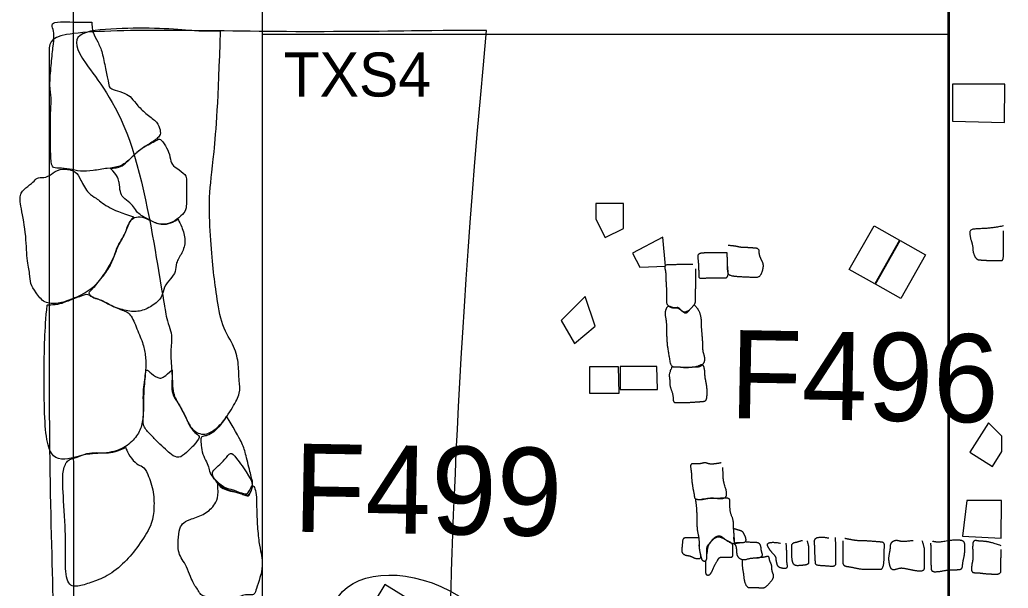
# Model space of a CAD drawing. Extents: x -238.8 to -151.2, y 363.7 to 449.3.
# Drawn here: x -207.07 to -195.86, y 388.41 to 394.86 of the extents above; entities that cross this region are included whole.
import ezdxf

# ---------------------------------------------------------------- set-up
doc = ezdxf.new("R2010")
doc.units = 0
for name, color, linetype in [('Brick', 7, 'Continuous'), ('Building  Outline', 7, 'Continuous'), ('Feature Numbers', 7, 'Continuous'), ('Quad Labels', 7, 'Continuous'), ('Quadrat', 7, 'Continuous'), ('Stone', 7, 'Continuous'), ('Trench', 7, 'Continuous')]:
    doc.layers.add(name, color=color, linetype=linetype)

msp = doc.modelspace()

# ---------------------------------------------------------------- linework, layer by layer
at = {"layer": 'Brick'}
for points in [[(-195.895, 394.133), (-196.488, 394.133), (-196.488, 393.712), (-195.898, 393.7)], [(-200.221, 392.778), (-200.532, 392.778), (-200.532, 392.6), (-200.428, 392.392), (-200.22, 392.496)], [(-197.378, 392.526), (-197.089, 392.362), (-197.37, 391.867), (-197.658, 392.03)], [(-199.775, 392.398), (-200.119, 392.217), (-200.035, 392.055), (-199.744, 392.067)], [(-197.082, 392.361), (-196.794, 392.198), (-197.074, 391.702), (-197.362, 391.865)], [(-200.653, 391.722), (-200.926, 391.451), (-200.776, 391.189), (-200.54, 391.388)], [(-200.275, 390.927), (-200.606, 390.927), (-200.606, 390.625), (-200.267, 390.625)], [(-199.84, 390.931), (-200.259, 390.931), (-200.259, 390.667), (-199.835, 390.667)], [(-196.079, 390.289), (-196.29, 389.957), (-196.033, 389.794), (-195.928, 389.966), (-195.927, 390.138)], [(-195.932, 389.408), (-196.325, 389.408), (-196.373, 389.005), (-195.936, 388.98)], [(-202.926, 388.455), (-203.049, 388.256), (-202.815, 387.994), (-202.592, 388.248)]]:
    msp.add_lwpolyline(points, close=True, dxfattribs=at)
for points in [[(-195.908, 392.525), (-196.015, 392.503), (-196.174, 392.492), (-196.294, 392.487), (-196.289, 392.399), (-196.256, 392.295), (-196.256, 392.224), (-196.218, 392.142), (-196.152, 392.137), (-196.054, 392.131), (-195.955, 392.131), (-195.911, 392.131), (-195.91, 392.241), (-195.909, 392.306), (-195.908, 392.421), (-195.908, 392.47)], [(-199.042, 392.218), (-199.143, 392.219), (-199.236, 392.219), (-199.301, 392.219), (-199.383, 392.208), (-199.372, 392.126), (-199.367, 392.049), (-199.367, 391.984), (-199.367, 391.929), (-199.301, 391.934), (-199.17, 391.934), (-199.105, 391.934), (-199.044, 391.934), (-199.029, 391.985), (-199.04, 392.093)], [(-199.033, 392.306), (-198.962, 392.301), (-198.891, 392.284), (-198.848, 392.284), (-198.771, 392.279), (-198.684, 392.273), (-198.684, 392.202), (-198.662, 392.148), (-198.634, 392.093), (-198.64, 392.027), (-198.673, 391.94), (-198.76, 391.94), (-198.891, 391.945), (-199.006, 391.956), (-199.039, 391.984), (-199.039, 392.115), (-199.044, 392.219)], [(-199.433, 392.088), (-199.547, 392.088), (-199.679, 392.082), (-199.761, 392.082), (-199.739, 392), (-199.739, 391.902), (-199.733, 391.836), (-199.733, 391.721), (-199.733, 391.634), (-199.69, 391.601), (-199.629, 391.59), (-199.602, 391.607), (-199.569, 391.568), (-199.509, 391.525), (-199.46, 391.585), (-199.4, 391.645), (-199.405, 391.721), (-199.4, 391.836), (-199.4, 391.913), (-199.4, 392.006), (-199.4, 392.038)], [(-199.42, 391.631), (-199.372, 391.585), (-199.34, 391.492), (-199.34, 391.41), (-199.334, 391.328), (-199.323, 391.197), (-199.323, 391.104), (-199.301, 391.044), (-199.301, 390.978), (-199.345, 390.923), (-199.416, 390.923), (-199.515, 390.912), (-199.591, 390.923), (-199.679, 390.918), (-199.701, 391.054), (-199.722, 391.175), (-199.728, 391.3), (-199.728, 391.421), (-199.744, 391.508), (-199.744, 391.563), (-199.715, 391.624), (-199.661, 391.597), (-199.607, 391.599), (-199.55, 391.556), (-199.522, 391.542), (-199.472, 391.57)], [(-199.664, 390.938), (-199.706, 390.847), (-199.695, 390.792), (-199.695, 390.705), (-199.657, 390.612), (-199.657, 390.519), (-199.602, 390.519), (-199.52, 390.519), (-199.438, 390.524), (-199.351, 390.53), (-199.29, 390.535), (-199.274, 390.568), (-199.269, 390.655), (-199.28, 390.737), (-199.296, 390.814), (-199.296, 390.88), (-199.317, 390.962), (-199.389, 390.923), (-199.482, 390.917), (-199.586, 390.92)], [(-199.11, 389.836), (-199.165, 389.825), (-199.241, 389.819), (-199.296, 389.841), (-199.34, 389.825), (-199.411, 389.825), (-199.465, 389.825), (-199.449, 389.726), (-199.449, 389.666), (-199.433, 389.546), (-199.416, 389.469), (-199.416, 389.426), (-199.34, 389.415), (-199.252, 389.437), (-199.181, 389.437), (-199.105, 389.426), (-199.05, 389.448), (-199.05, 389.513), (-199.088, 389.633), (-199.088, 389.699), (-199.094, 389.781)], [(-199.405, 389.432), (-199.389, 389.316), (-199.389, 389.169), (-199.383, 389.059), (-199.362, 388.977), (-199.362, 388.857), (-199.345, 388.786), (-199.329, 388.721), (-199.274, 388.721), (-199.274, 388.808), (-199.274, 388.89), (-199.236, 388.928), (-199.192, 388.988), (-199.126, 389.016), (-199.061, 388.961), (-198.995, 388.923), (-198.957, 388.917), (-198.962, 388.983), (-198.973, 389.114), (-198.973, 389.185), (-199.012, 389.284), (-199.012, 389.382), (-199.012, 389.431), (-199.078, 389.438), (-199.126, 389.431), (-199.242, 389.434), (-199.334, 389.42)], [(-198.971, 389.093), (-198.924, 389.076), (-198.875, 389.065), (-198.853, 389.027), (-198.831, 388.972), (-198.837, 388.928), (-198.919, 388.928), (-198.972, 388.923), (-198.965, 389.016)], [(-199.367, 388.984), (-199.427, 388.983), (-199.493, 388.983), (-199.547, 388.983), (-199.553, 388.901), (-199.564, 388.819), (-199.52, 388.786), (-199.465, 388.781), (-199.405, 388.748), (-199.334, 388.75), (-199.352, 388.82), (-199.361, 388.906)], [(-199.291, 388.727), (-199.29, 388.649), (-199.29, 388.589), (-199.28, 388.562), (-199.241, 388.562), (-199.214, 388.606), (-199.187, 388.671), (-199.148, 388.737), (-199.132, 388.764), (-199.094, 388.764), (-199.033, 388.764), (-198.979, 388.764), (-198.979, 388.819), (-198.979, 388.868), (-198.98, 388.922), (-199.055, 388.959), (-199.143, 389.003), (-199.204, 388.968), (-199.239, 388.927), (-199.268, 388.883), (-199.274, 388.803)], [(-197.82, 388.988), (-197.814, 388.906), (-197.814, 388.819), (-197.814, 388.726), (-197.814, 388.655), (-197.935, 388.666), (-198.038, 388.671), (-198.044, 388.715), (-198.049, 388.819), (-198.049, 388.885), (-198.06, 388.977), (-197.973, 388.999), (-197.891, 388.983)], [(-197.732, 388.95), (-197.732, 388.868), (-197.732, 388.753), (-197.732, 388.666), (-197.645, 388.655), (-197.524, 388.628), (-197.404, 388.628), (-197.333, 388.628), (-197.278, 388.628), (-197.262, 388.731), (-197.262, 388.852), (-197.257, 388.934), (-197.333, 388.939), (-197.459, 388.95), (-197.563, 388.95), (-197.661, 388.967), (-197.71, 388.977)], [(-198.841, 388.942), (-198.755, 388.934), (-198.684, 388.934), (-198.662, 388.885), (-198.662, 388.846), (-198.64, 388.781), (-198.678, 388.753), (-198.771, 388.753), (-198.869, 388.726), (-198.93, 388.77), (-198.935, 388.852), (-198.941, 388.895), (-198.969, 388.924), (-198.902, 388.928)], [(-198.377, 388.923), (-198.372, 388.852), (-198.372, 388.781), (-198.372, 388.721), (-198.356, 388.633), (-198.432, 388.639), (-198.47, 388.66), (-198.487, 388.721), (-198.487, 388.764), (-198.541, 388.824), (-198.574, 388.868), (-198.596, 388.923), (-198.514, 388.939), (-198.438, 388.923)], [(-198.137, 388.95), (-198.12, 388.895), (-198.12, 388.819), (-198.12, 388.726), (-198.12, 388.682), (-198.191, 388.671), (-198.279, 388.666), (-198.306, 388.715), (-198.312, 388.803), (-198.312, 388.852), (-198.312, 388.923), (-198.246, 388.939), (-198.191, 388.956)], [(-196.836, 388.956), (-196.808, 388.885), (-196.808, 388.786), (-196.808, 388.699), (-196.808, 388.606), (-196.89, 388.606), (-196.967, 388.622), (-197.076, 388.644), (-197.136, 388.622), (-197.18, 388.622), (-197.202, 388.677), (-197.213, 388.759), (-197.191, 388.863), (-197.191, 388.912), (-197.169, 388.945), (-197.125, 388.961), (-197.071, 388.945), (-197.027, 388.945), (-196.934, 388.956)], [(-196.737, 388.923), (-196.732, 388.857), (-196.732, 388.77), (-196.732, 388.655), (-196.726, 388.6), (-196.644, 388.6), (-196.535, 388.622), (-196.442, 388.622), (-196.376, 388.628), (-196.371, 388.71), (-196.349, 388.797), (-196.349, 388.868), (-196.349, 388.945), (-196.415, 388.961), (-196.513, 388.956), (-196.655, 388.928), (-196.715, 388.945)], [(-195.936, 388.895), (-196.032, 388.928), (-196.114, 388.945), (-196.179, 388.945), (-196.251, 388.961), (-196.261, 388.885), (-196.256, 388.813), (-196.256, 388.737), (-196.272, 388.666), (-196.272, 388.589), (-196.201, 388.589), (-196.119, 388.578), (-196.037, 388.573), (-195.939, 388.573), (-195.938, 388.649), (-195.938, 388.737), (-195.937, 388.792), (-195.937, 388.852)], [(-198.873, 388.74), (-198.875, 388.66), (-198.859, 388.584), (-198.853, 388.502), (-198.82, 388.42), (-198.766, 388.42), (-198.684, 388.42), (-198.667, 388.414), (-198.607, 388.42), (-198.541, 388.496), (-198.509, 388.546), (-198.536, 388.606), (-198.536, 388.671), (-198.563, 388.726), (-198.569, 388.781), (-198.618, 388.764), (-198.679, 388.76), (-198.77, 388.749)]]:
    msp.add_open_spline(points, degree=2, dxfattribs=at)
at = {"layer": 'Building  Outline'}
msp.add_lwpolyline([(-206.454, 380.083), (-206.466, 438.766), (-200.888, 438.783)], dxfattribs=at)
msp.add_lwpolyline([(-204.316, 400.326), (-189.715, 400.326), (-189.715, 381.906), (-204.316, 381.906)], close=True, dxfattribs=at)
at = {"layer": 'Feature Numbers'}
msp.add_ellipse((-202.523, 387.748), major_axis=(0.97, -0.51), ratio=0.653764, dxfattribs=at)
at = {"layer": 'Quadrat'}
msp.add_line((-196.536, 394.698), (-196.557, 400.326), dxfattribs=at)
msp.add_lwpolyline([(-196.521, 400.326), (-189.715, 400.326), (-189.715, 381.906), (-196.521, 381.906)], close=True, dxfattribs=at)
msp.add_lwpolyline([(-196.536, 381.906), (-196.536, 394.698), (-204.316, 394.698)], dxfattribs=at)
at = {"layer": 'Stone'}
for points in [[(-206.252, 394.838), (-206.387, 394.838), (-206.587, 394.841), (-206.709, 394.838), (-206.697, 394.773), (-206.673, 394.7), (-206.691, 394.559), (-206.712, 394.35), (-206.734, 394.105), (-206.706, 393.976), (-206.719, 393.856), (-206.719, 393.601), (-206.719, 393.322), (-206.709, 393.178), (-206.63, 393.181), (-206.501, 393.175), (-206.384, 393.138), (-206.24, 393.15), (-206.071, 393.181), (-205.93, 393.19), (-205.817, 393.282), (-205.716, 393.387), (-205.581, 393.463), (-205.467, 393.546), (-205.473, 393.611), (-205.504, 393.703), (-205.624, 393.786), (-205.734, 393.89), (-205.802, 393.985), (-205.863, 394.028), (-206.001, 394.071), (-206.053, 394.086), (-206.062, 394.16), (-206.096, 394.304), (-206.13, 394.5), (-206.182, 394.611), (-206.243, 394.73), (-206.243, 394.74), (-206.252, 394.838), (-206.252, 394.838), (-206.252, 394.838)], [(-204.791, 394.735), (-204.814, 393.939), (-204.868, 393.262), (-204.929, 392.862), (-204.906, 392.4), (-204.876, 392.023), (-204.837, 391.746), (-204.783, 391.377), (-204.622, 391.154), (-204.583, 390.946), (-204.583, 390.761), (-204.56, 390.631), (-204.646, 390.476), (-204.791, 390.246), (-204.976, 390.131), (-205.117, 390.205), (-205.178, 390.337), (-205.258, 390.496), (-205.337, 390.61), (-205.337, 390.852), (-205.363, 391.08), (-205.337, 391.269), (-205.363, 391.353), (-205.407, 391.48), (-205.416, 391.568), (-205.445, 391.711), (-205.773, 393.708), (-206.408, 394.436), (-206.483, 394.73), (-205.968, 394.768), (-205.467, 394.772), (-205.071, 394.735), (-204.948, 394.735), (-204.799, 394.735), (-204.791, 394.735), (-204.791, 394.735), (-204.791, 394.735)], [(-206.044, 393.181), (-205.952, 393.09), (-205.94, 393.016), (-205.93, 392.909), (-205.903, 392.844), (-205.814, 392.789), (-205.762, 392.728), (-205.731, 392.66), (-205.599, 392.596), (-205.483, 392.531), (-205.345, 392.553), (-205.231, 392.642), (-205.178, 392.703), (-205.178, 392.795), (-205.178, 392.933), (-205.178, 393.05), (-205.178, 393.102), (-205.293, 393.185), (-205.357, 393.228), (-205.363, 393.338), (-205.415, 393.433), (-205.475, 393.528), (-205.514, 393.494), (-205.592, 393.458), (-205.675, 393.415), (-205.76, 393.346), (-205.826, 393.272), (-205.911, 393.199), (-205.975, 393.182), (-206.044, 393.181), (-206.044, 393.181), (-206.044, 393.181)], [(-205.777, 392.629), (-205.907, 392.667), (-206.096, 392.746), (-206.206, 392.852), (-206.284, 392.876), (-206.384, 393.057), (-206.421, 393.148), (-206.591, 393.185), (-206.692, 393.126), (-206.768, 393.068), (-206.864, 393.081), (-206.898, 393.037), (-206.973, 392.975), (-207.069, 392.903), (-207.066, 392.787), (-206.994, 392.444), (-206.99, 392.132), (-206.949, 391.974), (-206.953, 391.871), (-206.888, 391.772), (-206.795, 391.642), (-206.63, 391.638), (-206.48, 391.69), (-206.267, 391.786), (-206.134, 391.936), (-205.997, 392.163), (-205.966, 392.286), (-205.87, 392.44), (-205.835, 392.554), (-205.777, 392.629), (-205.777, 392.629), (-205.777, 392.629)], [(-205.276, 392.601), (-205.354, 392.548), (-205.472, 392.529), (-205.6, 392.596), (-205.706, 392.638), (-205.783, 392.616), (-205.829, 392.563), (-205.861, 392.475), (-205.882, 392.414), (-205.95, 392.315), (-205.983, 392.229), (-206.021, 392.1), (-206.113, 391.963), (-206.243, 391.806), (-206.297, 391.766), (-206.247, 391.707), (-206.161, 391.693), (-206.044, 391.618), (-205.853, 391.556), (-205.712, 391.546), (-205.565, 391.611), (-205.445, 391.714), (-205.438, 391.837), (-205.356, 391.926), (-205.294, 392.002), (-205.304, 392.104), (-205.225, 392.211), (-205.178, 392.358), (-205.232, 392.526), (-205.276, 392.601), (-205.276, 392.601), (-205.276, 392.601)], [(-206.757, 391.627), (-206.787, 391.337), (-206.792, 390.9), (-206.792, 390.429), (-206.768, 390.074), (-206.696, 389.886), (-206.562, 389.872), (-206.408, 389.901), (-206.336, 389.939), (-206.034, 389.944), (-205.861, 390.011), (-205.731, 390.141), (-205.674, 390.271), (-205.664, 390.439), (-205.664, 390.679), (-205.635, 390.9), (-205.64, 391.063), (-205.669, 391.193), (-205.75, 391.385), (-205.818, 391.55), (-205.932, 391.571), (-206.101, 391.661), (-206.154, 391.691), (-206.227, 391.7), (-206.297, 391.764), (-206.371, 391.73), (-206.55, 391.663), (-206.63, 391.634), (-206.757, 391.627), (-206.757, 391.627), (-206.757, 391.627)], [(-205.34, 390.893), (-205.422, 390.816), (-205.473, 390.774), (-205.585, 390.851), (-205.634, 390.913), (-205.643, 390.833), (-205.659, 390.722), (-205.668, 390.614), (-205.665, 390.472), (-205.663, 390.363), (-205.679, 390.252), (-205.582, 390.154), (-205.502, 390.068), (-205.412, 389.987), (-205.351, 389.929), (-205.264, 389.878), (-205.178, 389.952), (-205.091, 390.035), (-205.012, 390.136), (-205.061, 390.157), (-205.139, 390.239), (-205.188, 390.364), (-205.263, 390.502), (-205.332, 390.598), (-205.349, 390.693), (-205.337, 390.831), (-205.34, 390.893), (-205.34, 390.893), (-205.34, 390.893)], [(-204.723, 390.367), (-204.605, 390.165), (-204.537, 390.046), (-204.505, 389.938), (-204.447, 389.69), (-204.417, 389.605), (-204.444, 389.551), (-204.478, 389.495), (-204.51, 389.471), (-204.656, 389.537), (-204.739, 389.546), (-204.86, 389.644), (-204.919, 389.724), (-204.921, 389.792), (-204.96, 389.861), (-205.004, 389.96), (-205.011, 390.058), (-205.02, 390.115), (-204.998, 390.138), (-204.942, 390.142), (-204.867, 390.182), (-204.787, 390.266), (-204.743, 390.333), (-204.723, 390.367), (-204.723, 390.367), (-204.723, 390.367)], [(-205.866, 390.008), (-205.987, 389.952), (-206.123, 389.946), (-206.189, 389.953), (-206.307, 389.949), (-206.433, 389.891), (-206.536, 389.874), (-206.583, 389.736), (-206.583, 389.563), (-206.544, 389.022), (-206.553, 388.752), (-206.544, 388.443), (-206.408, 388.425), (-206.271, 388.477), (-206.078, 388.54), (-205.869, 388.707), (-205.724, 388.888), (-205.563, 389.134), (-205.545, 389.303), (-205.542, 389.494), (-205.618, 389.73), (-205.675, 389.803), (-205.733, 389.809), (-205.83, 389.915), (-205.866, 390.008), (-205.866, 390.008), (-205.866, 390.008)], [(-204.442, 389.638), (-204.525, 389.784), (-204.625, 389.901), (-204.673, 389.969), (-204.741, 389.872), (-204.817, 389.798), (-204.89, 389.738), (-204.88, 389.682), (-204.831, 389.618), (-204.788, 389.55), (-204.661, 389.514), (-204.52, 389.47), (-204.483, 389.455), (-204.442, 389.521), (-204.425, 389.574), (-204.442, 389.638), (-204.442, 389.638), (-204.442, 389.638)], [(-204.823, 389.604), (-204.809, 389.45), (-204.857, 389.345), (-204.982, 389.241), (-205.15, 389.193), (-205.23, 389.147), (-205.263, 389.073), (-205.273, 388.914), (-205.268, 388.808), (-205.225, 388.741), (-205.178, 388.661), (-205.126, 388.539), (-205.102, 388.464), (-205.059, 388.416), (-205.028, 388.358), (-205.004, 388.325), (-204.879, 388.293), (-204.751, 388.296), (-204.674, 388.308), (-204.585, 388.31), (-204.528, 388.337), (-204.453, 388.339), (-204.402, 388.337), (-204.388, 388.399), (-204.34, 388.532), (-204.311, 388.669), (-204.323, 388.787), (-204.35, 388.883), (-204.371, 389.08), (-204.383, 389.316), (-204.381, 389.453), (-204.398, 389.549), (-204.426, 389.588), (-204.434, 389.54), (-204.448, 389.506), (-204.46, 389.476), (-204.474, 389.459), (-204.501, 389.46), (-204.547, 389.483), (-204.607, 389.504), (-204.701, 389.518), (-204.788, 389.551), (-204.823, 389.604), (-204.823, 389.604), (-204.823, 389.604)]]:
    msp.add_open_spline(points, degree=3, dxfattribs=at)
at = {"layer": 'Trench'}
msp.add_open_spline([(-201.773, 394.744), (-202.175, 390.522), (-202.15, 385.898), (-202.602, 384.214), (-201.422, 383.988), (-199.613, 383.737), (-197.955, 383.485), (-196.247, 383.762), (-196.096, 383.812), (-196.021, 383.033), (-196.071, 381.726), (-196.096, 380.897), (-196.197, 380.294), (-196.297, 380.168), (-196.825, 380.183), (-197.98, 380.176), (-199.06, 380.171), (-200.542, 380.163), (-202.326, 380.153), (-203.582, 380.146), (-205.391, 380.137), (-206.421, 380.131), (-206.736, 380.13), (-206.736, 380.645), (-206.736, 381.349), (-206.736, 383.133), (-206.736, 384.491), (-206.736, 385.697), (-206.736, 387.18), (-206.668, 387.805), (-206.736, 389.517), (-206.736, 391.779), (-206.736, 393.764), (-206.736, 394.543), (-206.736, 394.719), (-205.541, 394.756), (-203.984, 394.719), (-202.15, 394.744), (-201.773, 394.744), (-201.773, 394.744), (-201.773, 394.744)], degree=3, dxfattribs=at)

# ---------------------------------------------------------------- texts
at = {"layer": 'Feature Numbers'}
for s, p in [('F496', (-199.02, 390.344)), ('F499', (-203.971, 389.055))]:
    msp.add_text(s, height=1, rotation=359, dxfattribs=at).set_placement(p)
at = {"layer": 'Quad Labels'}
msp.add_text('TXS4', height=0.5, dxfattribs=at).set_placement((-204.075, 393.993))

doc.saveas('drawing.dxf')
